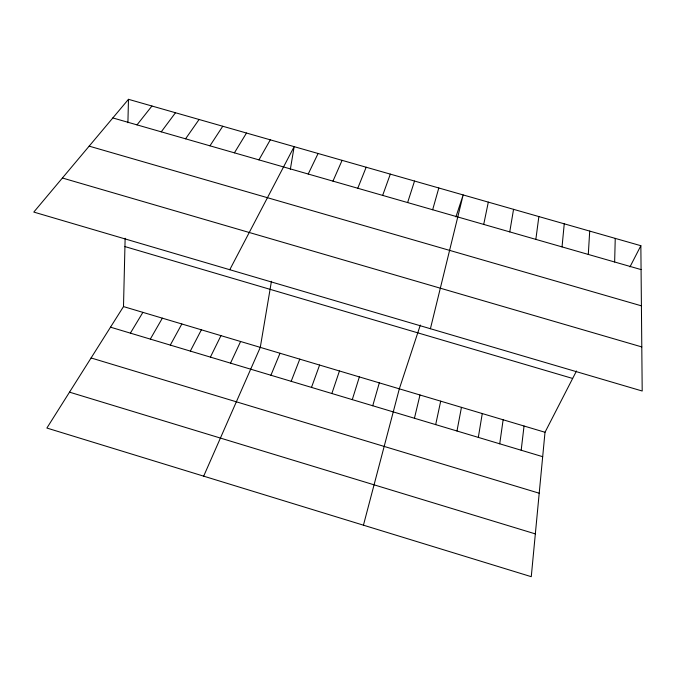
<?xml version="1.0" encoding="UTF-8"?>
<svg xmlns="http://www.w3.org/2000/svg" width="676" height="676" viewBox="0 0 676 676"><rect width="100%" height="100%" fill="white"/><g stroke="black" fill="none" stroke-linecap="round" stroke-linejoin="round"><path stroke-width="1.01" d="M576.493 370.98L545.008 432.268L531.268 576.687L46.881 428.043L123.497 306.583L125.136 238.256M127.908 122.736L128.474 99.313L640.856 245.709L642.2 391.015L33.8 212.078L128.474 99.313M614.645 262.001L615.245 238.391M588.297 254.438L589.709 231.091M562.035 246.901L564.249 223.815M521.179 450.233L524.044 426.015M535.848 239.38L538.865 216.565M499.725 443.811L503.13 419.779M478.321 437.397L482.267 413.56M271.439 281.275L260.285 347.371L203.67 476.157M290.325 169.372L294.161 146.65L229.772 269.716M509.746 231.885L513.557 209.332M456.976 431.001L461.454 407.358M483.712 224.415L488.317 202.124M435.682 424.621L440.693 401.164M414.439 418.25L419.99 394.987M430.409 328.73L463.161 194.941L455.92 216.911M363.443 525.184L399.33 388.827L420.32 325.055M432.657 209.754L438.808 187.979M372.738 405.761L379.32 382.861M352.28 399.626L359.37 376.912M407.62 202.563L414.532 181.041M331.865 393.508L339.453 370.972M382.658 195.398L390.314 174.129M311.492 387.407L319.596 365.057M291.179 381.315L299.781 359.142M357.773 188.258L366.172 167.226M270.915 375.248L280.008 353.252M332.955 181.134L342.098 160.347M230.524 363.139L240.605 341.498M308.214 174.028L318.092 153.494M210.397 357.114L220.976 335.642M629.973 266.885L640.856 245.709M190.328 351.097L201.389 329.803M170.293 345.098L181.844 323.981M258.942 159.882L270.29 139.831M150.317 339.107L162.35 318.168M130.383 333.133L142.898 312.363M234.411 152.844L246.486 133.037M209.957 145.822L222.75 126.251M185.57 138.817L199.082 119.491M161.26 131.837L175.481 112.748M137.008 124.883L151.939 106.022M112.841 117.937L641.076 269.589M89.164 146.143L641.414 305.839M62.403 178.008L641.794 346.932M124.933 246.579L572.648 378.459M123.497 306.583L545.008 432.268M110.501 327.176L542.684 456.68M91.091 357.959L539.211 493.218M69.518 392.156L535.341 533.896"/></g></svg>
